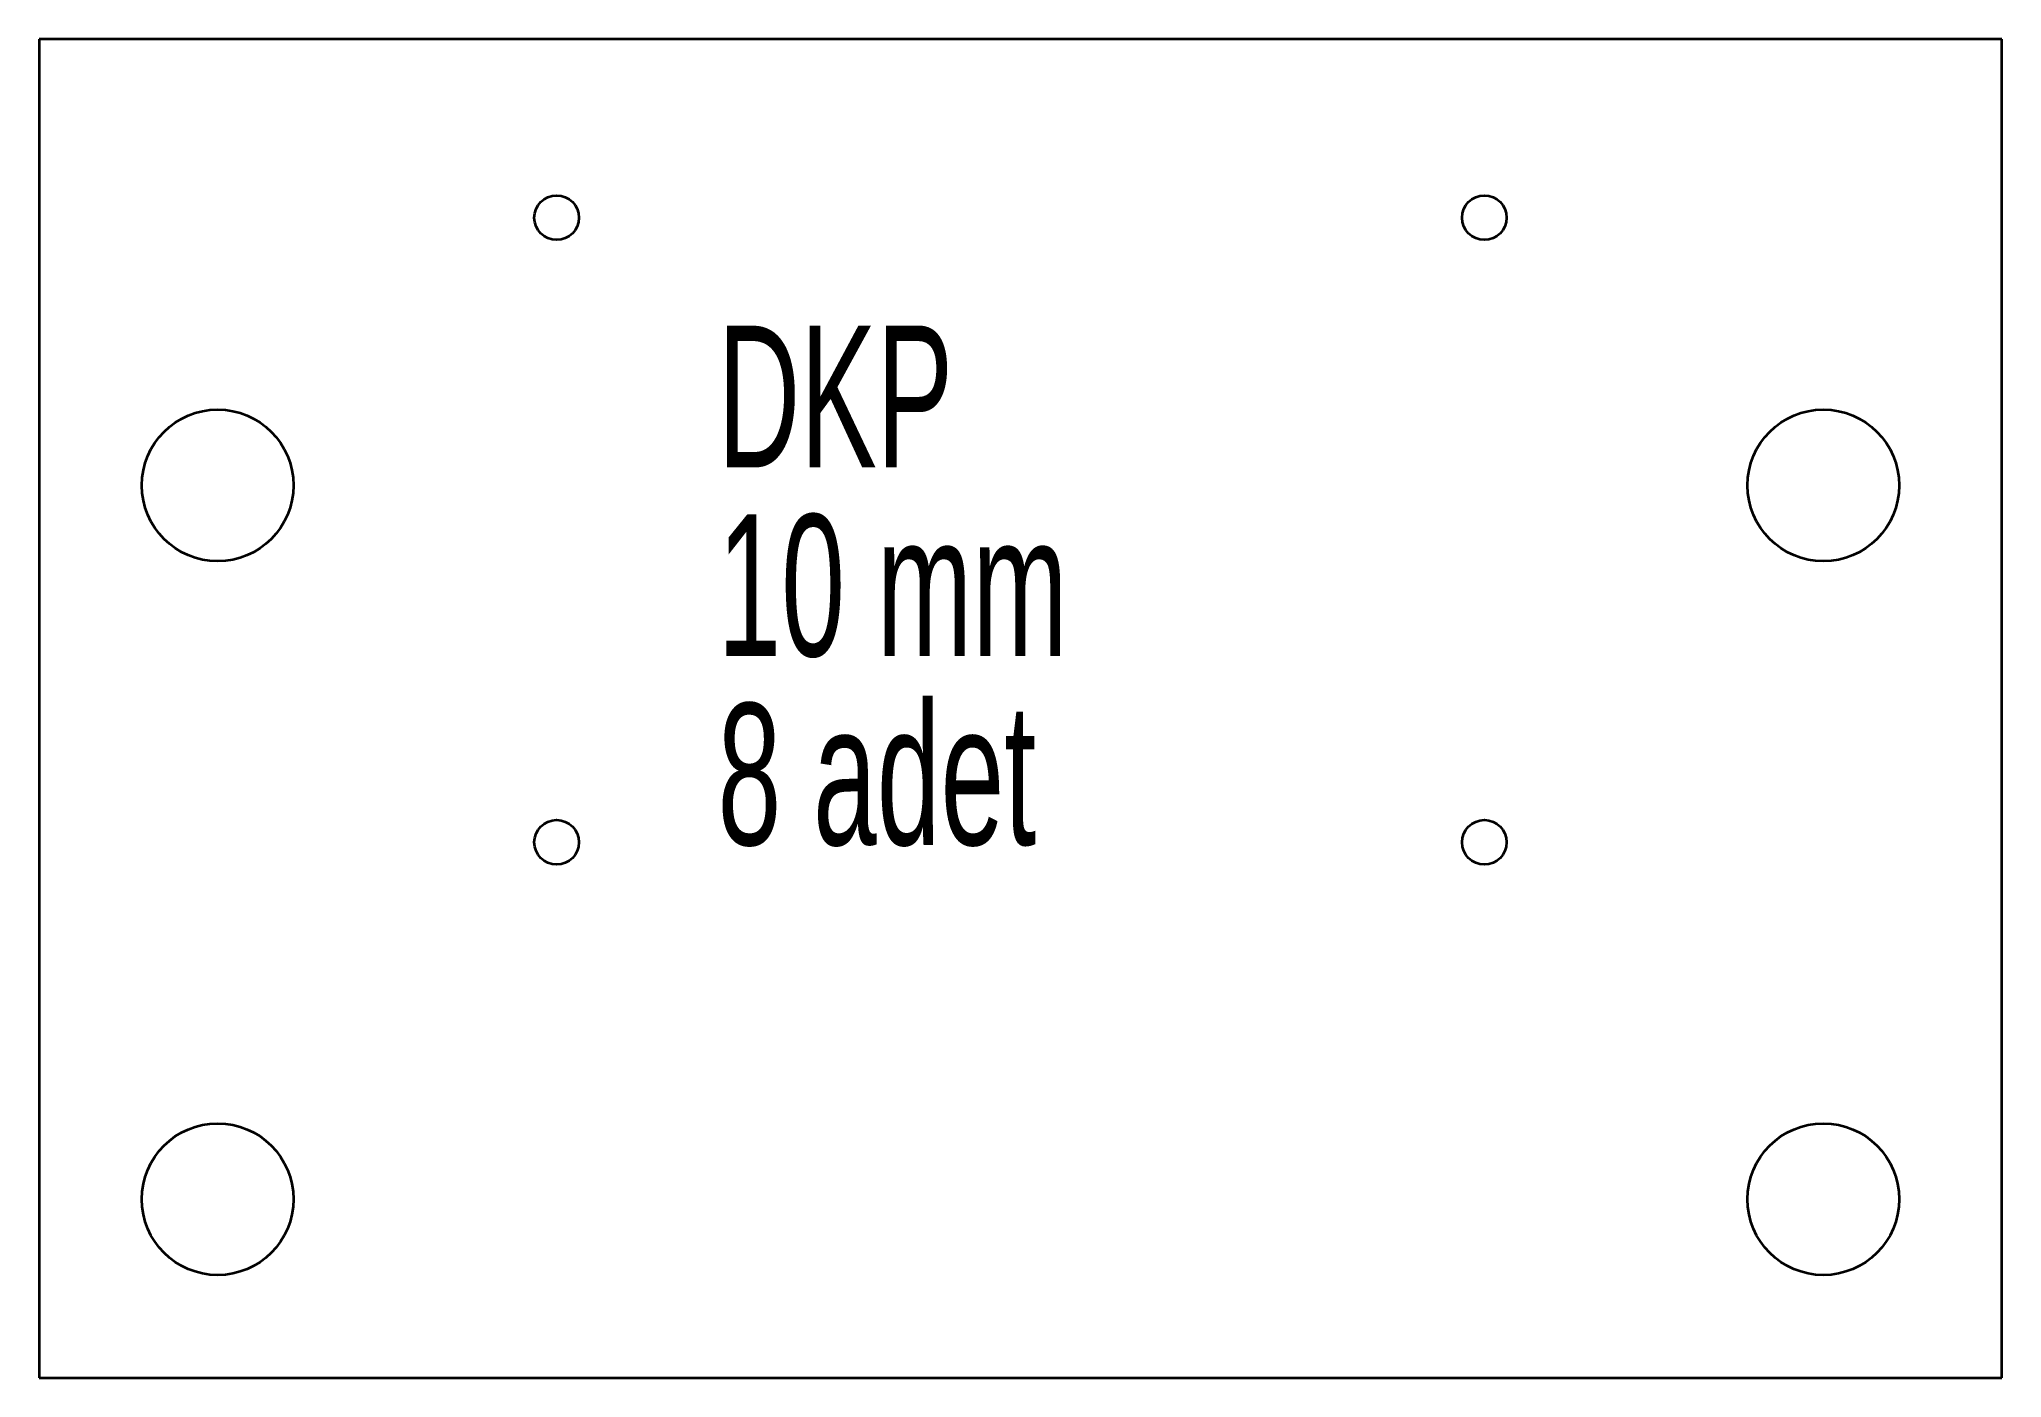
# Model space of a CAD drawing. Header units: millimetres. Extents: x 82 to 192, y 256 to 331.
import ezdxf

# ---------------------------------------------------------------- set-up
doc = ezdxf.new("R2010")
doc.units = ezdxf.units.MM
doc.styles.add('SLDTEXTSTYLE0', font='TXT', dxfattribs={"width": 0.605})

# ---------------------------------------------------------------- blocks, each defined once
blk = doc.blocks.new('SW_NOTE_0')
at = {"color": 0, "linetype": 'Continuous', "lineweight": 0, "char_height": 7.938, "attachment_point": 1, "style": 'SLDTEXTSTYLE0'}
for s, insert in [('DKP', (0, 10.23)), ('10 mm', (0, -0.35)), ('8 adet', (0, -10.93))]:
    blk.add_mtext(s, dxfattribs=dict(at, insert=insert))

msp = doc.modelspace()

# ---------------------------------------------------------------- linework, layer by layer
at = {"color": 7, "linetype": 'Continuous', "lineweight": 35}
for p, q in [((82.33, 330.54), (82.33, 255.54)), ((192.33, 330.54), (82.33, 330.54)), ((192.33, 255.54), (192.33, 330.54)), ((82.33, 255.54), (192.33, 255.54))]:
    msp.add_line(p, q, dxfattribs=at)
for centre, radius in [((111.33, 320.54), 1.25), ((163.33, 320.54), 1.25), ((92.33, 305.54), 4.25), ((182.33, 305.54), 4.25), ((111.33, 285.54), 1.25), ((163.33, 285.54), 1.25), ((92.33, 265.54), 4.25), ((182.33, 265.54), 4.25)]:
    msp.add_circle(centre, radius, dxfattribs=at)

# ---------------------------------------------------------------- block references
at = {"color": 7, "linetype": 'Continuous', "lineweight": 0}
msp.add_blockref('SW_NOTE_0', (120.35, 304.26), dxfattribs=at)

doc.saveas('drawing.dxf')
